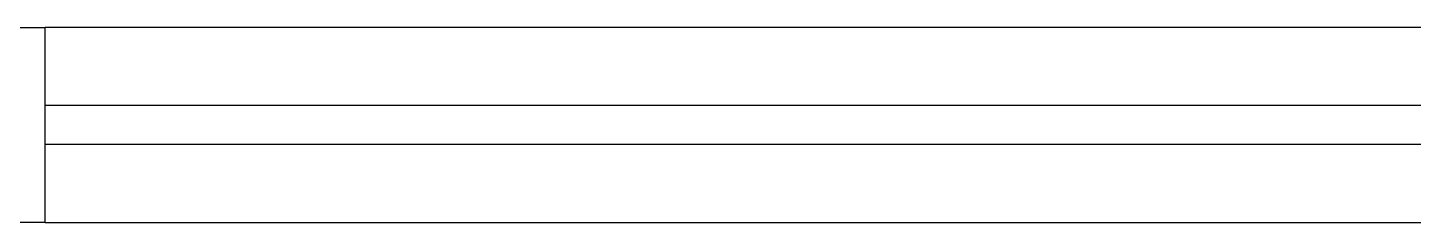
# Model space of a CAD drawing. Extents: x 126968 to 132038, y -1805 to 3860.
# Drawn here: x 131572.6 to 131679.1, y -385 to -370 of the extents above; entities that cross this region are included whole.
import ezdxf

# ---------------------------------------------------------------- set-up
doc = ezdxf.new("R2010")
doc.units = 0
doc.header["$MEASUREMENT"] = 0
for name, color, linetype in [('PENA02', 2, 'CONTINUOUS'), ('PENA03', 3, 'CONTINUOUS'), ('PENA06', 6, 'CONTINUOUS')]:
    doc.layers.add(name, color=color, linetype=linetype)

msp = doc.modelspace()

# ---------------------------------------------------------------- linework, layer by layer
at = {"layer": 'PENA02', "linetype": 'Continuous'}
for p, q in [((131723.47, -369.958, -43.121), (131573.97, -369.958, -43.121)), ((131573.97, -384.958, -43.121), (131723.47, -384.958, -43.121))]:
    msp.add_line(p, q, dxfattribs=at)
at = {"layer": 'PENA03', "linetype": 'Continuous'}
for p, q in [((131723.47, -375.958, -43.121), (131573.97, -375.958, -43.121)), ((131723.47, -378.958, -43.121), (131573.97, -378.958, -43.121))]:
    msp.add_line(p, q, dxfattribs=at)
at = {"layer": 'PENA06'}
for p, q in [((131517.47, -369.958, -43.121), (131573.97, -369.958, -43.121)), ((131573.97, -384.958, -43.121), (131504.97, -384.958, -43.121))]:
    msp.add_line(p, q, dxfattribs=at)
at = {"layer": 'PENA06', "linetype": 'Continuous'}
msp.add_line((131573.97, -384.958, -43.121), (131573.97, -369.958, -43.121), dxfattribs=at)

doc.saveas('drawing.dxf')
